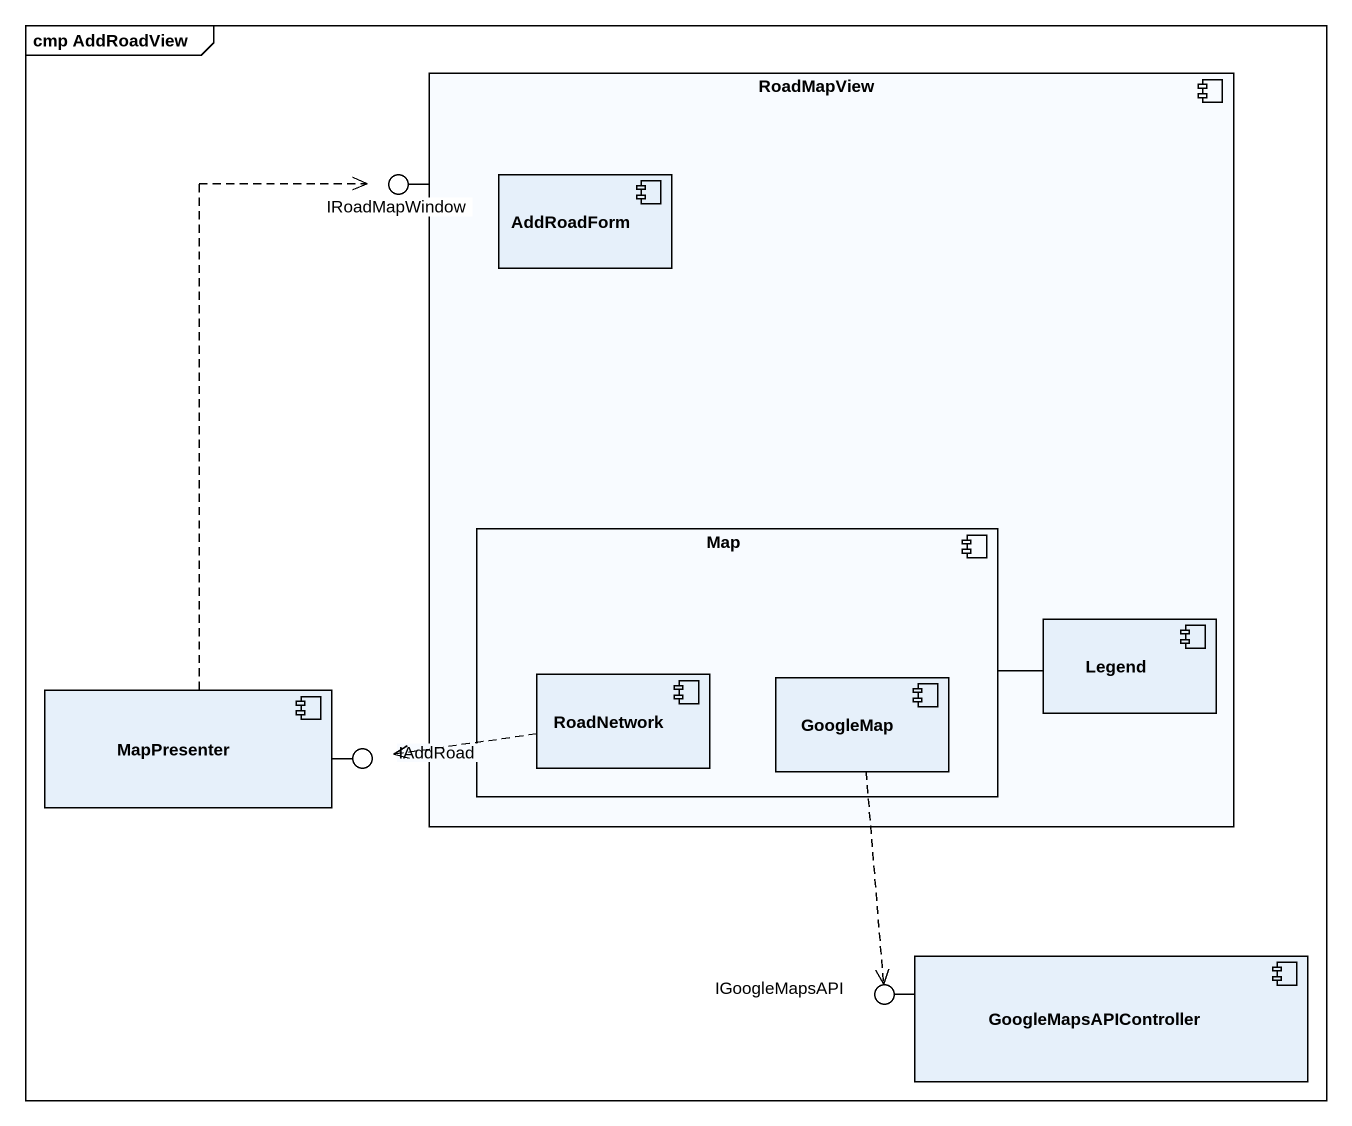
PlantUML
@startuml
mainframe cmp AddRoadView
component RoadMapView {
  component AddRoadForm
  component "Map" as Map_ {
    component RoadNetwork
    component GoogleMap
  }
  component "Legend" as Legend_
}
() IRoadMapWindow
component MapPresenter
() IAddRoad
() IGoogleMapsAPI
component GoogleMapsAPIController
RoadMapView -up- IRoadMapWindow
MapPresenter -right- IAddRoad
GoogleMapsAPIController -left- IGoogleMapsAPI
Map_ -right- Legend_
MapPresenter .up.> IRoadMapWindow
RoadNetwork .left.> IAddRoad
GoogleMap ..> IGoogleMapsAPI
@enduml
